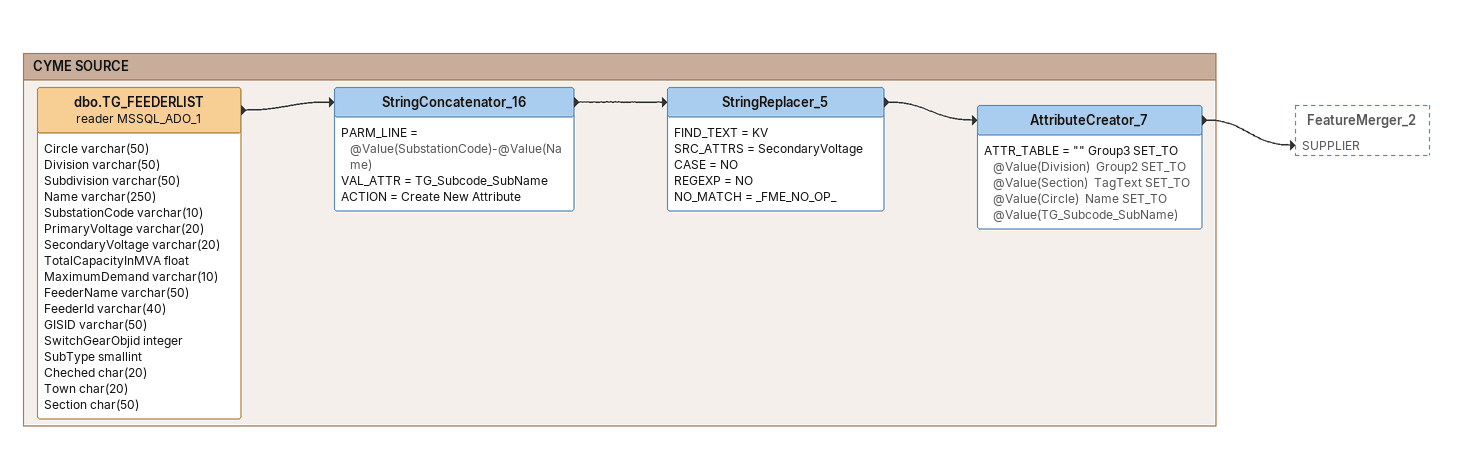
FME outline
Bookmark: CYME SOURCE
dbo.TG_FEEDERLIST (reader MSSQL_ADO_1)
    attributes: Circle varchar(50), Division varchar(50), Subdivision varchar(50), Name varchar(250), SubstationCode varchar(10), PrimaryVoltage varchar(20), SecondaryVoltage varchar(20), TotalCapacityInMVA float, MaximumDemand varchar(10), FeederName varchar(50), FeederId varchar(40), GISID varchar(50), SwitchGearObjid integer, SubType smallint, Cheched char(20), Town char(20), Section char(50)
    -> StringConcatenator_16
StringConcatenator_16
    PARM_LINE = @Value(SubstationCode)-@Value(Name)
    VAL_ATTR = TG_Subcode_SubName
    ACTION = Create New Attribute
    -> StringReplacer_5
StringReplacer_5
    FIND_TEXT = KV
    SRC_ATTRS = SecondaryVoltage
    CASE = NO
    REGEXP = NO
    NO_MATCH = _FME_NO_OP_
    -> AttributeCreator_7
AttributeCreator_7
    ATTR_TABLE = "" Group3 SET_TO @Value(Division)  Group2 SET_TO @Value(Section)  TagText SET_TO @Value(Circle)  Name SET_TO @Value(TG_Subcode_SubName)
    -> FeatureMerger_2 [SUPPLIER]
